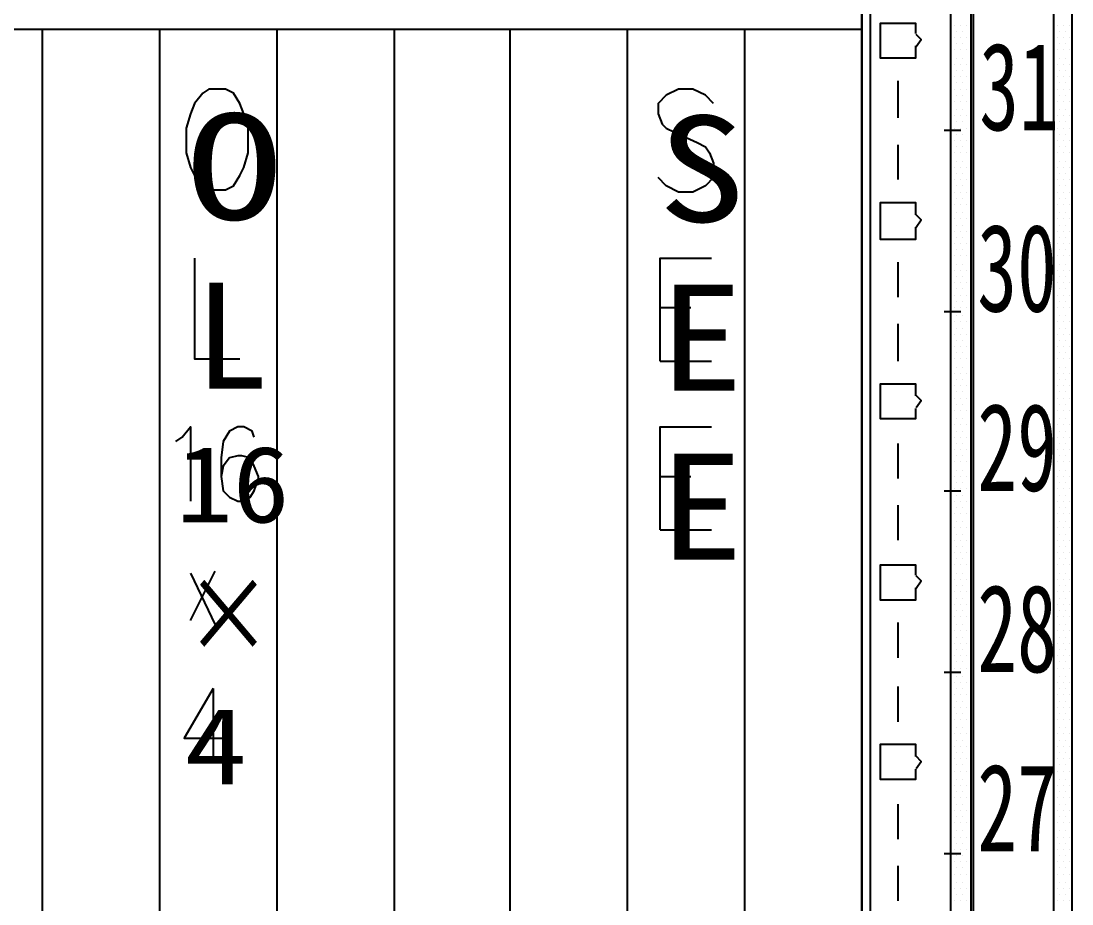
# Model space of a CAD drawing. Header units: metres. Extents: x 17 to 1264, y 17 to 859.
# Drawn here: x 256.9 to 330.3, y 423 to 484.7 of the extents above; entities that cross this region are included whole.
import ezdxf

# ---------------------------------------------------------------- set-up
doc = ezdxf.new("R2010")
doc.units = ezdxf.units.M
for name, color, linetype in [('LINES', 7, 'Continuous'), ('POLYLINES', 4, 'Continuous'), ('RECTS', 7, 'Continuous'), ('TEXTS', 3, 'Continuous')]:
    doc.layers.add(name, color=color, linetype=linetype)

msp = doc.modelspace()

# ---------------------------------------------------------------- linework, layer by layer
at = {"layer": 'LINES'}
for p, q in [((315.64, 98.64), (315.64, 693.94)), ((322.12, 484.42), (322.12, 484.42)), ((322.55, 484.42), (322.55, 484.42)), ((322.99, 484.42), (322.99, 484.42)), ((329.32, 484.42), (329.32, 484.42)), ((329.75, 484.42), (329.75, 484.42)), ((330.19, 484.42), (330.19, 484.42)), ((322.12, 483.55), (322.12, 483.55)), ((322.27, 483.98), (322.27, 483.98)), ((322.55, 483.55), (322.55, 483.55)), ((322.7, 483.98), (322.7, 483.98)), ((322.99, 483.55), (322.99, 483.55)), ((323.27, 483.98), (323.27, 483.98)), ((329.03, 483.98), (329.03, 483.98)), ((329.32, 483.55), (329.32, 483.55)), ((329.47, 483.98), (329.47, 483.98)), ((329.75, 483.55), (329.75, 483.55)), ((329.9, 483.98), (329.9, 483.98)), ((330.19, 483.55), (330.19, 483.55)), ((322.27, 483.12), (322.27, 483.12)), ((322.7, 483.12), (322.7, 483.12)), ((323.27, 483.12), (323.27, 483.12)), ((329.03, 483.12), (329.03, 483.12)), ((329.47, 483.12), (329.47, 483.12)), ((329.9, 483.12), (329.9, 483.12)), ((322.12, 482.69), (322.12, 482.69)), ((322.27, 482.11), (322.27, 482.11)), ((322.55, 482.69), (322.55, 482.69)), ((322.7, 482.11), (322.7, 482.11)), ((322.99, 482.69), (322.99, 482.69)), ((323.27, 482.11), (323.27, 482.11)), ((329.03, 482.11), (329.03, 482.11)), ((329.32, 482.69), (329.32, 482.69)), ((329.47, 482.11), (329.47, 482.11)), ((329.75, 482.69), (329.75, 482.69)), ((329.9, 482.11), (329.9, 482.11)), ((330.19, 482.69), (330.19, 482.69)), ((322.12, 481.68), (322.12, 481.68)), ((322.27, 481.25), (322.27, 481.25)), ((322.55, 481.68), (322.55, 481.68)), ((322.7, 481.25), (322.7, 481.25)), ((322.99, 481.68), (322.99, 481.68)), ((323.27, 481.25), (323.27, 481.25)), ((329.03, 481.25), (329.03, 481.25)), ((329.32, 481.68), (329.32, 481.68)), ((329.47, 481.25), (329.47, 481.25)), ((329.75, 481.68), (329.75, 481.68)), ((329.9, 481.25), (329.9, 481.25)), ((330.19, 481.68), (330.19, 481.68)), ((318.16, 480.53), (318.16, 477.94)), ((322.12, 480.82), (322.12, 480.82)), ((322.55, 480.82), (322.55, 480.82)), ((322.99, 480.82), (322.99, 480.82)), ((329.32, 480.82), (329.32, 480.82)), ((329.75, 480.82), (329.75, 480.82)), ((330.19, 480.82), (330.19, 480.82)), ((322.12, 479.95), (322.12, 479.95)), ((322.27, 480.38), (322.27, 480.38)), ((322.55, 479.95), (322.55, 479.95)), ((322.7, 480.38), (322.7, 480.38)), ((322.99, 479.95), (322.99, 479.95)), ((323.27, 480.38), (323.27, 480.38)), ((329.03, 480.38), (329.03, 480.38)), ((329.32, 479.95), (329.32, 479.95)), ((329.47, 480.38), (329.47, 480.38)), ((329.75, 479.95), (329.75, 479.95)), ((329.9, 480.38), (329.9, 480.38)), ((330.19, 479.95), (330.19, 479.95)), ((322.12, 479.09), (322.12, 479.09)), ((322.27, 479.52), (322.27, 479.52)), ((322.55, 479.09), (322.55, 479.09)), ((322.7, 479.52), (322.7, 479.52)), ((322.99, 479.09), (322.99, 479.09)), ((323.27, 479.52), (323.27, 479.52)), ((329.03, 479.52), (329.03, 479.52)), ((329.32, 479.09), (329.32, 479.09)), ((329.47, 479.52), (329.47, 479.52)), ((329.75, 479.09), (329.75, 479.09)), ((329.9, 479.52), (329.9, 479.52)), ((330.19, 479.09), (330.19, 479.09)), ((322.27, 478.51), (322.27, 478.51)), ((322.7, 478.51), (322.7, 478.51)), ((323.27, 478.51), (323.27, 478.51)), ((329.03, 478.51), (329.03, 478.51)), ((329.47, 478.51), (329.47, 478.51)), ((329.9, 478.51), (329.9, 478.51)), ((322.12, 478.08), (322.12, 478.08)), ((322.27, 477.65), (322.27, 477.65)), ((322.55, 478.08), (322.55, 478.08)), ((322.7, 477.65), (322.7, 477.65)), ((322.99, 478.08), (322.99, 478.08)), ((323.27, 477.65), (323.27, 477.65)), ((329.03, 477.65), (329.03, 477.65)), ((329.32, 478.08), (329.32, 478.08)), ((329.47, 477.65), (329.47, 477.65)), ((329.75, 478.08), (329.75, 478.08)), ((329.9, 477.65), (329.9, 477.65)), ((330.19, 478.08), (330.19, 478.08)), ((321.4, 477.07), (322.55, 477.07)), ((322.12, 477.22), (322.12, 477.22)), ((322.55, 477.22), (322.55, 477.22)), ((322.99, 477.22), (322.99, 477.22)), ((329.32, 477.22), (329.32, 477.22)), ((329.75, 477.22), (329.75, 477.22)), ((330.19, 477.22), (330.19, 477.22)), ((322.12, 476.35), (322.12, 476.35)), ((322.27, 476.78), (322.27, 476.78)), ((322.55, 476.35), (322.55, 476.35)), ((322.7, 476.78), (322.7, 476.78)), ((322.99, 476.35), (322.99, 476.35)), ((323.27, 476.78), (323.27, 476.78)), ((329.03, 476.78), (329.03, 476.78)), ((329.32, 476.35), (329.32, 476.35)), ((329.47, 476.78), (329.47, 476.78)), ((329.75, 476.35), (329.75, 476.35)), ((329.9, 476.78), (329.9, 476.78)), ((330.19, 476.35), (330.19, 476.35)), ((318.16, 476.06), (318.16, 473.62)), ((322.12, 475.49), (322.12, 475.49)), ((322.27, 475.92), (322.27, 475.92)), ((322.55, 475.49), (322.55, 475.49)), ((322.7, 475.92), (322.7, 475.92)), ((322.99, 475.49), (322.99, 475.49)), ((323.27, 475.92), (323.27, 475.92)), ((329.03, 475.92), (329.03, 475.92)), ((329.32, 475.49), (329.32, 475.49)), ((329.47, 475.92), (329.47, 475.92)), ((329.75, 475.49), (329.75, 475.49)), ((329.9, 475.92), (329.9, 475.92)), ((330.19, 475.49), (330.19, 475.49)), ((322.27, 474.91), (322.27, 474.91)), ((322.7, 474.91), (322.7, 474.91)), ((323.27, 474.91), (323.27, 474.91)), ((329.03, 474.91), (329.03, 474.91)), ((329.47, 474.91), (329.47, 474.91)), ((329.9, 474.91), (329.9, 474.91)), ((322.12, 474.48), (322.12, 474.48)), ((322.27, 474.05), (322.27, 474.05)), ((322.55, 474.48), (322.55, 474.48)), ((322.7, 474.05), (322.7, 474.05)), ((322.99, 474.48), (322.99, 474.48)), ((323.27, 474.05), (323.27, 474.05)), ((329.03, 474.05), (329.03, 474.05)), ((329.32, 474.48), (329.32, 474.48)), ((329.47, 474.05), (329.47, 474.05)), ((329.75, 474.48), (329.75, 474.48)), ((329.9, 474.05), (329.9, 474.05)), ((330.19, 474.48), (330.19, 474.48)), ((322.12, 473.62), (322.12, 473.62)), ((322.27, 473.18), (322.27, 473.18)), ((322.55, 473.62), (322.55, 473.62)), ((322.7, 473.18), (322.7, 473.18)), ((322.99, 473.62), (322.99, 473.62)), ((323.27, 473.18), (323.27, 473.18)), ((329.03, 473.18), (329.03, 473.18)), ((329.32, 473.62), (329.32, 473.62)), ((329.47, 473.18), (329.47, 473.18)), ((329.75, 473.62), (329.75, 473.62)), ((329.9, 473.18), (329.9, 473.18)), ((330.19, 473.62), (330.19, 473.62)), ((322.12, 472.75), (322.12, 472.75)), ((322.55, 472.75), (322.55, 472.75)), ((322.99, 472.75), (322.99, 472.75)), ((329.32, 472.75), (329.32, 472.75)), ((329.75, 472.75), (329.75, 472.75)), ((330.19, 472.75), (330.19, 472.75)), ((322.12, 471.89), (322.12, 471.89)), ((322.27, 472.32), (322.27, 472.32)), ((322.55, 471.89), (322.55, 471.89)), ((322.7, 472.32), (322.7, 472.32)), ((322.99, 471.89), (322.99, 471.89)), ((323.27, 472.32), (323.27, 472.32)), ((329.03, 472.32), (329.03, 472.32)), ((329.32, 471.89), (329.32, 471.89)), ((329.47, 472.32), (329.47, 472.32)), ((329.75, 471.89), (329.75, 471.89)), ((329.9, 472.32), (329.9, 472.32)), ((330.19, 471.89), (330.19, 471.89)), ((322.27, 471.31), (322.27, 471.31)), ((322.7, 471.31), (322.7, 471.31)), ((323.27, 471.31), (323.27, 471.31)), ((329.03, 471.31), (329.03, 471.31)), ((329.47, 471.31), (329.47, 471.31)), ((329.9, 471.31), (329.9, 471.31)), ((322.12, 470.88), (322.12, 470.88)), ((322.27, 470.45), (322.27, 470.45)), ((322.55, 470.88), (322.55, 470.88)), ((322.7, 470.45), (322.7, 470.45)), ((322.99, 470.88), (322.99, 470.88)), ((323.27, 470.45), (323.27, 470.45)), ((329.03, 470.45), (329.03, 470.45)), ((329.32, 470.88), (329.32, 470.88)), ((329.47, 470.45), (329.47, 470.45)), ((329.75, 470.88), (329.75, 470.88)), ((329.9, 470.45), (329.9, 470.45)), ((330.19, 470.88), (330.19, 470.88)), ((322.12, 470.02), (322.12, 470.02)), ((322.27, 469.58), (322.27, 469.58)), ((322.55, 470.02), (322.55, 470.02)), ((322.7, 469.58), (322.7, 469.58)), ((322.99, 470.02), (322.99, 470.02)), ((323.27, 469.58), (323.27, 469.58)), ((329.03, 469.58), (329.03, 469.58)), ((329.32, 470.02), (329.32, 470.02)), ((329.47, 469.58), (329.47, 469.58)), ((329.75, 470.02), (329.75, 470.02)), ((329.9, 469.58), (329.9, 469.58)), ((330.19, 470.02), (330.19, 470.02)), ((322.12, 469.15), (322.12, 469.15)), ((322.55, 469.15), (322.55, 469.15)), ((322.99, 469.15), (322.99, 469.15)), ((329.32, 469.15), (329.32, 469.15)), ((329.75, 469.15), (329.75, 469.15)), ((330.19, 469.15), (330.19, 469.15)), ((322.12, 468.29), (322.12, 468.29)), ((322.27, 468.72), (322.27, 468.72)), ((322.55, 468.29), (322.55, 468.29)), ((322.7, 468.72), (322.7, 468.72)), ((322.99, 468.29), (322.99, 468.29)), ((323.27, 468.72), (323.27, 468.72)), ((329.03, 468.72), (329.03, 468.72)), ((329.32, 468.29), (329.32, 468.29)), ((329.47, 468.72), (329.47, 468.72)), ((329.75, 468.29), (329.75, 468.29)), ((329.9, 468.72), (329.9, 468.72)), ((330.19, 468.29), (330.19, 468.29)), ((318.16, 467.86), (318.16, 465.41)), ((322.27, 467.71), (322.27, 467.71)), ((322.7, 467.71), (322.7, 467.71)), ((323.27, 467.71), (323.27, 467.71)), ((329.03, 467.71), (329.03, 467.71)), ((329.47, 467.71), (329.47, 467.71)), ((329.9, 467.71), (329.9, 467.71)), ((322.12, 467.28), (322.12, 467.28)), ((322.27, 466.85), (322.27, 466.85)), ((322.55, 467.28), (322.55, 467.28)), ((322.7, 466.85), (322.7, 466.85)), ((322.99, 467.28), (322.99, 467.28)), ((323.27, 466.85), (323.27, 466.85)), ((329.03, 466.85), (329.03, 466.85)), ((329.32, 467.28), (329.32, 467.28)), ((329.47, 466.85), (329.47, 466.85)), ((329.75, 467.28), (329.75, 467.28)), ((329.9, 466.85), (329.9, 466.85)), ((330.19, 467.28), (330.19, 467.28)), ((322.12, 466.42), (322.12, 466.42)), ((322.27, 465.98), (322.27, 465.98)), ((322.55, 466.42), (322.55, 466.42)), ((322.7, 465.98), (322.7, 465.98)), ((322.99, 466.42), (322.99, 466.42)), ((323.27, 465.98), (323.27, 465.98)), ((329.03, 465.98), (329.03, 465.98)), ((329.32, 466.42), (329.32, 466.42)), ((329.47, 465.98), (329.47, 465.98)), ((329.75, 466.42), (329.75, 466.42)), ((329.9, 465.98), (329.9, 465.98)), ((330.19, 466.42), (330.19, 466.42)), ((322.12, 465.55), (322.12, 465.55)), ((322.27, 465.12), (322.27, 465.12)), ((322.55, 465.55), (322.55, 465.55)), ((322.7, 465.12), (322.7, 465.12)), ((322.99, 465.55), (322.99, 465.55)), ((323.27, 465.12), (323.27, 465.12)), ((329.03, 465.12), (329.03, 465.12)), ((329.32, 465.55), (329.32, 465.55)), ((329.47, 465.12), (329.47, 465.12)), ((329.75, 465.55), (329.75, 465.55)), ((329.9, 465.12), (329.9, 465.12)), ((330.19, 465.55), (330.19, 465.55)), ((301.53, 464.69), (303.69, 464.69)), ((321.4, 464.4), (322.55, 464.4)), ((322.12, 464.69), (322.12, 464.69)), ((322.55, 464.69), (322.55, 464.69)), ((322.99, 464.69), (322.99, 464.69)), ((329.32, 464.69), (329.32, 464.69)), ((329.75, 464.69), (329.75, 464.69)), ((330.19, 464.69), (330.19, 464.69)), ((322.12, 463.68), (322.12, 463.68)), ((322.27, 464.11), (322.27, 464.11)), ((322.55, 463.68), (322.55, 463.68)), ((322.7, 464.11), (322.7, 464.11)), ((322.99, 463.68), (322.99, 463.68)), ((323.27, 464.11), (323.27, 464.11)), ((329.03, 464.11), (329.03, 464.11)), ((329.32, 463.68), (329.32, 463.68)), ((329.47, 464.11), (329.47, 464.11)), ((329.75, 463.68), (329.75, 463.68)), ((329.9, 464.11), (329.9, 464.11)), ((330.19, 463.68), (330.19, 463.68)), ((318.16, 463.54), (318.16, 460.94)), ((322.27, 463.25), (322.27, 463.25)), ((322.7, 463.25), (322.7, 463.25)), ((323.27, 463.25), (323.27, 463.25)), ((329.03, 463.25), (329.03, 463.25)), ((329.47, 463.25), (329.47, 463.25)), ((329.9, 463.25), (329.9, 463.25)), ((322.12, 462.82), (322.12, 462.82)), ((322.27, 462.38), (322.27, 462.38)), ((322.55, 462.82), (322.55, 462.82)), ((322.7, 462.38), (322.7, 462.38)), ((322.99, 462.82), (322.99, 462.82)), ((323.27, 462.38), (323.27, 462.38)), ((329.03, 462.38), (329.03, 462.38)), ((329.32, 462.82), (329.32, 462.82)), ((329.47, 462.38), (329.47, 462.38)), ((329.75, 462.82), (329.75, 462.82)), ((329.9, 462.38), (329.9, 462.38)), ((330.19, 462.82), (330.19, 462.82)), ((322.12, 461.95), (322.12, 461.95)), ((322.27, 461.52), (322.27, 461.52)), ((322.55, 461.95), (322.55, 461.95)), ((322.7, 461.52), (322.7, 461.52)), ((322.99, 461.95), (322.99, 461.95)), ((323.27, 461.52), (323.27, 461.52)), ((329.03, 461.52), (329.03, 461.52)), ((329.32, 461.95), (329.32, 461.95)), ((329.47, 461.52), (329.47, 461.52)), ((329.75, 461.95), (329.75, 461.95)), ((329.9, 461.52), (329.9, 461.52)), ((330.19, 461.95), (330.19, 461.95)), ((301.53, 460.94), (305.13, 460.94)), ((322.12, 461.09), (322.12, 461.09)), ((322.55, 461.09), (322.55, 461.09)), ((322.99, 461.09), (322.99, 461.09)), ((329.32, 461.09), (329.32, 461.09)), ((329.75, 461.09), (329.75, 461.09)), ((330.19, 461.09), (330.19, 461.09)), ((322.12, 460.08), (322.12, 460.08)), ((322.27, 460.51), (322.27, 460.51)), ((322.55, 460.08), (322.55, 460.08)), ((322.7, 460.51), (322.7, 460.51)), ((322.99, 460.08), (322.99, 460.08)), ((323.27, 460.51), (323.27, 460.51)), ((329.03, 460.51), (329.03, 460.51)), ((329.32, 460.08), (329.32, 460.08)), ((329.47, 460.51), (329.47, 460.51)), ((329.75, 460.08), (329.75, 460.08)), ((329.9, 460.51), (329.9, 460.51)), ((330.19, 460.08), (330.19, 460.08)), ((322.12, 459.22), (322.12, 459.22)), ((322.27, 459.65), (322.27, 459.65)), ((322.55, 459.22), (322.55, 459.22)), ((322.7, 459.65), (322.7, 459.65)), ((322.99, 459.22), (322.99, 459.22)), ((323.27, 459.65), (323.27, 459.65)), ((329.03, 459.65), (329.03, 459.65)), ((329.32, 459.22), (329.32, 459.22)), ((329.47, 459.65), (329.47, 459.65)), ((329.75, 459.22), (329.75, 459.22)), ((329.9, 459.65), (329.9, 459.65)), ((330.19, 459.22), (330.19, 459.22)), ((322.27, 458.78), (322.27, 458.78)), ((322.7, 458.78), (322.7, 458.78)), ((323.27, 458.78), (323.27, 458.78)), ((329.03, 458.78), (329.03, 458.78)), ((329.47, 458.78), (329.47, 458.78)), ((329.9, 458.78), (329.9, 458.78)), ((322.12, 458.35), (322.12, 458.35)), ((322.27, 457.92), (322.27, 457.92)), ((322.55, 458.35), (322.55, 458.35)), ((322.7, 457.92), (322.7, 457.92)), ((322.99, 458.35), (322.99, 458.35)), ((323.27, 457.92), (323.27, 457.92)), ((329.03, 457.92), (329.03, 457.92)), ((329.32, 458.35), (329.32, 458.35)), ((329.47, 457.92), (329.47, 457.92)), ((329.75, 458.35), (329.75, 458.35)), ((329.9, 457.92), (329.9, 457.92)), ((330.19, 458.35), (330.19, 458.35)), ((322.12, 457.49), (322.12, 457.49)), ((322.55, 457.49), (322.55, 457.49)), ((322.99, 457.49), (322.99, 457.49)), ((329.32, 457.49), (329.32, 457.49)), ((329.75, 457.49), (329.75, 457.49)), ((330.19, 457.49), (330.19, 457.49)), ((322.12, 456.48), (322.12, 456.48)), ((322.27, 456.91), (322.27, 456.91)), ((322.55, 456.48), (322.55, 456.48)), ((322.7, 456.91), (322.7, 456.91)), ((322.99, 456.48), (322.99, 456.48)), ((323.27, 456.91), (323.27, 456.91)), ((329.03, 456.91), (329.03, 456.91)), ((329.32, 456.48), (329.32, 456.48)), ((329.47, 456.91), (329.47, 456.91)), ((329.75, 456.48), (329.75, 456.48)), ((329.9, 456.91), (329.9, 456.91)), ((330.19, 456.48), (330.19, 456.48)), ((322.12, 455.62), (322.12, 455.62)), ((322.27, 456.05), (322.27, 456.05)), ((322.55, 455.62), (322.55, 455.62)), ((322.7, 456.05), (322.7, 456.05)), ((322.99, 455.62), (322.99, 455.62)), ((323.27, 456.05), (323.27, 456.05)), ((329.03, 456.05), (329.03, 456.05)), ((329.32, 455.62), (329.32, 455.62)), ((329.47, 456.05), (329.47, 456.05)), ((329.75, 455.62), (329.75, 455.62)), ((329.9, 456.05), (329.9, 456.05)), ((330.19, 455.62), (330.19, 455.62)), ((318.16, 455.18), (318.16, 452.74)), ((322.27, 455.18), (322.27, 455.18)), ((322.7, 455.18), (322.7, 455.18)), ((323.27, 455.18), (323.27, 455.18)), ((329.03, 455.18), (329.03, 455.18)), ((329.47, 455.18), (329.47, 455.18)), ((329.9, 455.18), (329.9, 455.18)), ((322.12, 454.75), (322.12, 454.75)), ((322.27, 454.32), (322.27, 454.32)), ((322.55, 454.75), (322.55, 454.75)), ((322.7, 454.32), (322.7, 454.32)), ((322.99, 454.75), (322.99, 454.75)), ((323.27, 454.32), (323.27, 454.32)), ((329.03, 454.32), (329.03, 454.32)), ((329.32, 454.75), (329.32, 454.75)), ((329.47, 454.32), (329.47, 454.32)), ((329.75, 454.75), (329.75, 454.75)), ((329.9, 454.32), (329.9, 454.32)), ((330.19, 454.75), (330.19, 454.75)), ((322.12, 453.89), (322.12, 453.89)), ((322.55, 453.89), (322.55, 453.89)), ((322.99, 453.89), (322.99, 453.89)), ((329.32, 453.89), (329.32, 453.89)), ((329.75, 453.89), (329.75, 453.89)), ((330.19, 453.89), (330.19, 453.89)), ((301.53, 452.88), (303.69, 452.88)), ((322.12, 452.88), (322.12, 452.88)), ((322.27, 453.31), (322.27, 453.31)), ((322.55, 452.88), (322.55, 452.88)), ((322.7, 453.31), (322.7, 453.31)), ((322.99, 452.88), (322.99, 452.88)), ((323.27, 453.31), (323.27, 453.31)), ((329.03, 453.31), (329.03, 453.31)), ((329.32, 452.88), (329.32, 452.88)), ((329.47, 453.31), (329.47, 453.31)), ((329.75, 452.88), (329.75, 452.88)), ((329.9, 453.31), (329.9, 453.31)), ((330.19, 452.88), (330.19, 452.88)), ((321.4, 451.87), (322.55, 451.87)), ((322.12, 452.02), (322.12, 452.02)), ((322.27, 452.45), (322.27, 452.45)), ((322.55, 452.02), (322.55, 452.02)), ((322.7, 452.45), (322.7, 452.45)), ((322.99, 452.02), (322.99, 452.02)), ((323.27, 452.45), (323.27, 452.45)), ((329.03, 452.45), (329.03, 452.45)), ((329.32, 452.02), (329.32, 452.02)), ((329.47, 452.45), (329.47, 452.45)), ((329.75, 452.02), (329.75, 452.02)), ((329.9, 452.45), (329.9, 452.45)), ((330.19, 452.02), (330.19, 452.02)), ((322.12, 451.15), (322.12, 451.15)), ((322.27, 451.58), (322.27, 451.58)), ((322.55, 451.15), (322.55, 451.15)), ((322.7, 451.58), (322.7, 451.58)), ((322.99, 451.15), (322.99, 451.15)), ((323.27, 451.58), (323.27, 451.58)), ((329.03, 451.58), (329.03, 451.58)), ((329.32, 451.15), (329.32, 451.15)), ((329.47, 451.58), (329.47, 451.58)), ((329.75, 451.15), (329.75, 451.15)), ((329.9, 451.58), (329.9, 451.58)), ((330.19, 451.15), (330.19, 451.15)), ((318.16, 450.86), (318.16, 448.42)), ((322.27, 450.72), (322.27, 450.72)), ((322.7, 450.72), (322.7, 450.72)), ((323.27, 450.72), (323.27, 450.72)), ((329.03, 450.72), (329.03, 450.72)), ((329.47, 450.72), (329.47, 450.72)), ((329.9, 450.72), (329.9, 450.72)), ((322.12, 450.29), (322.12, 450.29)), ((322.27, 449.71), (322.27, 449.71)), ((322.55, 450.29), (322.55, 450.29)), ((322.7, 449.71), (322.7, 449.71)), ((322.99, 450.29), (322.99, 450.29)), ((323.27, 449.71), (323.27, 449.71)), ((329.03, 449.71), (329.03, 449.71)), ((329.32, 450.29), (329.32, 450.29)), ((329.47, 449.71), (329.47, 449.71)), ((329.75, 450.29), (329.75, 450.29)), ((329.9, 449.71), (329.9, 449.71)), ((330.19, 450.29), (330.19, 450.29)), ((301.53, 449.14), (305.13, 449.14)), ((322.12, 449.28), (322.12, 449.28)), ((322.55, 449.28), (322.55, 449.28)), ((322.99, 449.28), (322.99, 449.28)), ((329.32, 449.28), (329.32, 449.28)), ((329.75, 449.28), (329.75, 449.28)), ((330.19, 449.28), (330.19, 449.28)), ((322.12, 448.42), (322.12, 448.42)), ((322.27, 448.85), (322.27, 448.85)), ((322.55, 448.42), (322.55, 448.42)), ((322.7, 448.85), (322.7, 448.85)), ((322.99, 448.42), (322.99, 448.42)), ((323.27, 448.85), (323.27, 448.85)), ((329.03, 448.85), (329.03, 448.85)), ((329.32, 448.42), (329.32, 448.42)), ((329.47, 448.85), (329.47, 448.85)), ((329.75, 448.42), (329.75, 448.42)), ((329.9, 448.85), (329.9, 448.85)), ((330.19, 448.42), (330.19, 448.42)), ((322.12, 447.55), (322.12, 447.55)), ((322.27, 447.98), (322.27, 447.98)), ((322.55, 447.55), (322.55, 447.55)), ((322.7, 447.98), (322.7, 447.98)), ((322.99, 447.55), (322.99, 447.55)), ((323.27, 447.98), (323.27, 447.98)), ((329.03, 447.98), (329.03, 447.98)), ((329.32, 447.55), (329.32, 447.55)), ((329.47, 447.98), (329.47, 447.98)), ((329.75, 447.55), (329.75, 447.55)), ((329.9, 447.98), (329.9, 447.98)), ((330.19, 447.55), (330.19, 447.55)), ((322.27, 447.12), (322.27, 447.12)), ((322.7, 447.12), (322.7, 447.12)), ((323.27, 447.12), (323.27, 447.12)), ((329.03, 447.12), (329.03, 447.12)), ((329.47, 447.12), (329.47, 447.12)), ((329.9, 447.12), (329.9, 447.12)), ((268.7, 442.8), (270.43, 446.26)), ((268.7, 446.11), (270.43, 442.51)), ((322.12, 446.69), (322.12, 446.69)), ((322.27, 446.11), (322.27, 446.11)), ((322.55, 446.69), (322.55, 446.69)), ((322.7, 446.11), (322.7, 446.11)), ((322.99, 446.69), (322.99, 446.69)), ((323.27, 446.11), (323.27, 446.11)), ((329.03, 446.11), (329.03, 446.11)), ((329.32, 446.69), (329.32, 446.69)), ((329.47, 446.11), (329.47, 446.11)), ((329.75, 446.69), (329.75, 446.69)), ((329.9, 446.11), (329.9, 446.11)), ((330.19, 446.69), (330.19, 446.69)), ((322.12, 445.68), (322.12, 445.68)), ((322.27, 445.25), (322.27, 445.25)), ((322.55, 445.68), (322.55, 445.68)), ((322.7, 445.25), (322.7, 445.25)), ((322.99, 445.68), (322.99, 445.68)), ((323.27, 445.25), (323.27, 445.25)), ((329.03, 445.25), (329.03, 445.25)), ((329.32, 445.68), (329.32, 445.68)), ((329.47, 445.25), (329.47, 445.25)), ((329.75, 445.68), (329.75, 445.68)), ((329.9, 445.25), (329.9, 445.25)), ((330.19, 445.68), (330.19, 445.68)), ((322.12, 444.82), (322.12, 444.82)), ((322.55, 444.82), (322.55, 444.82)), ((322.99, 444.82), (322.99, 444.82)), ((329.32, 444.82), (329.32, 444.82)), ((329.75, 444.82), (329.75, 444.82)), ((330.19, 444.82), (330.19, 444.82)), ((322.12, 443.95), (322.12, 443.95)), ((322.27, 444.38), (322.27, 444.38)), ((322.55, 443.95), (322.55, 443.95)), ((322.7, 444.38), (322.7, 444.38)), ((322.99, 443.95), (322.99, 443.95)), ((323.27, 444.38), (323.27, 444.38)), ((329.03, 444.38), (329.03, 444.38)), ((329.32, 443.95), (329.32, 443.95)), ((329.47, 444.38), (329.47, 444.38)), ((329.75, 443.95), (329.75, 443.95)), ((329.9, 444.38), (329.9, 444.38)), ((330.19, 443.95), (330.19, 443.95)), ((322.12, 443.09), (322.12, 443.09)), ((322.27, 443.52), (322.27, 443.52)), ((322.55, 443.09), (322.55, 443.09)), ((322.7, 443.52), (322.7, 443.52)), ((322.99, 443.09), (322.99, 443.09)), ((323.27, 443.52), (323.27, 443.52)), ((329.03, 443.52), (329.03, 443.52)), ((329.32, 443.09), (329.32, 443.09)), ((329.47, 443.52), (329.47, 443.52)), ((329.75, 443.09), (329.75, 443.09)), ((329.9, 443.52), (329.9, 443.52)), ((330.19, 443.09), (330.19, 443.09)), ((318.16, 442.66), (318.16, 440.21)), ((322.27, 442.51), (322.27, 442.51)), ((322.7, 442.51), (322.7, 442.51)), ((323.27, 442.51), (323.27, 442.51)), ((329.03, 442.51), (329.03, 442.51)), ((329.47, 442.51), (329.47, 442.51)), ((329.9, 442.51), (329.9, 442.51)), ((322.12, 442.08), (322.12, 442.08)), ((322.27, 441.65), (322.27, 441.65)), ((322.55, 442.08), (322.55, 442.08)), ((322.7, 441.65), (322.7, 441.65)), ((322.99, 442.08), (322.99, 442.08)), ((323.27, 441.65), (323.27, 441.65)), ((329.03, 441.65), (329.03, 441.65)), ((329.32, 442.08), (329.32, 442.08)), ((329.47, 441.65), (329.47, 441.65)), ((329.75, 442.08), (329.75, 442.08)), ((329.9, 441.65), (329.9, 441.65)), ((330.19, 442.08), (330.19, 442.08)), ((322.12, 441.22), (322.12, 441.22)), ((322.55, 441.22), (322.55, 441.22)), ((322.99, 441.22), (322.99, 441.22)), ((329.32, 441.22), (329.32, 441.22)), ((329.75, 441.22), (329.75, 441.22)), ((330.19, 441.22), (330.19, 441.22)), ((322.12, 440.35), (322.12, 440.35)), ((322.27, 440.78), (322.27, 440.78)), ((322.55, 440.35), (322.55, 440.35)), ((322.7, 440.78), (322.7, 440.78)), ((322.99, 440.35), (322.99, 440.35)), ((323.27, 440.78), (323.27, 440.78)), ((329.03, 440.78), (329.03, 440.78)), ((329.32, 440.35), (329.32, 440.35)), ((329.47, 440.78), (329.47, 440.78)), ((329.75, 440.35), (329.75, 440.35)), ((329.9, 440.78), (329.9, 440.78)), ((330.19, 440.35), (330.19, 440.35)), ((322.12, 439.49), (322.12, 439.49)), ((322.27, 439.92), (322.27, 439.92)), ((322.55, 439.49), (322.55, 439.49)), ((322.7, 439.92), (322.7, 439.92)), ((322.99, 439.49), (322.99, 439.49)), ((323.27, 439.92), (323.27, 439.92)), ((329.03, 439.92), (329.03, 439.92)), ((329.32, 439.49), (329.32, 439.49)), ((329.47, 439.92), (329.47, 439.92)), ((329.75, 439.49), (329.75, 439.49)), ((329.9, 439.92), (329.9, 439.92)), ((330.19, 439.49), (330.19, 439.49)), ((321.4, 439.2), (322.55, 439.2)), ((322.27, 438.91), (322.27, 438.91)), ((322.7, 438.91), (322.7, 438.91)), ((323.27, 438.91), (323.27, 438.91)), ((329.03, 438.91), (329.03, 438.91)), ((329.47, 438.91), (329.47, 438.91)), ((329.9, 438.91), (329.9, 438.91)), ((270.28, 438.05), (270.28, 432.86)), ((318.16, 438.19), (318.16, 435.74)), ((322.12, 438.48), (322.12, 438.48)), ((322.27, 438.05), (322.27, 438.05)), ((322.55, 438.48), (322.55, 438.48)), ((322.7, 438.05), (322.7, 438.05)), ((322.99, 438.48), (322.99, 438.48)), ((323.27, 438.05), (323.27, 438.05)), ((329.03, 438.05), (329.03, 438.05)), ((329.32, 438.48), (329.32, 438.48)), ((329.47, 438.05), (329.47, 438.05)), ((329.75, 438.48), (329.75, 438.48)), ((329.9, 438.05), (329.9, 438.05)), ((330.19, 438.48), (330.19, 438.48)), ((322.12, 437.62), (322.12, 437.62)), ((322.27, 437.18), (322.27, 437.18)), ((322.55, 437.62), (322.55, 437.62)), ((322.7, 437.18), (322.7, 437.18)), ((322.99, 437.62), (322.99, 437.62)), ((323.27, 437.18), (323.27, 437.18)), ((329.03, 437.18), (329.03, 437.18)), ((329.32, 437.62), (329.32, 437.62)), ((329.47, 437.18), (329.47, 437.18)), ((329.75, 437.62), (329.75, 437.62)), ((329.9, 437.18), (329.9, 437.18)), ((330.19, 437.62), (330.19, 437.62)), ((322.12, 436.75), (322.12, 436.75)), ((322.55, 436.75), (322.55, 436.75)), ((322.99, 436.75), (322.99, 436.75)), ((329.32, 436.75), (329.32, 436.75)), ((329.75, 436.75), (329.75, 436.75)), ((330.19, 436.75), (330.19, 436.75)), ((322.12, 435.89), (322.12, 435.89)), ((322.27, 436.32), (322.27, 436.32)), ((322.55, 435.89), (322.55, 435.89)), ((322.7, 436.32), (322.7, 436.32)), ((322.99, 435.89), (322.99, 435.89)), ((323.27, 436.32), (323.27, 436.32)), ((329.03, 436.32), (329.03, 436.32)), ((329.32, 435.89), (329.32, 435.89)), ((329.47, 436.32), (329.47, 436.32)), ((329.75, 435.89), (329.75, 435.89)), ((329.9, 436.32), (329.9, 436.32)), ((330.19, 435.89), (330.19, 435.89)), ((322.27, 435.31), (322.27, 435.31)), ((322.7, 435.31), (322.7, 435.31)), ((323.27, 435.31), (323.27, 435.31)), ((329.03, 435.31), (329.03, 435.31)), ((329.47, 435.31), (329.47, 435.31)), ((329.9, 435.31), (329.9, 435.31)), ((322.12, 434.88), (322.12, 434.88)), ((322.27, 434.45), (322.27, 434.45)), ((322.55, 434.88), (322.55, 434.88)), ((322.7, 434.45), (322.7, 434.45)), ((322.99, 434.88), (322.99, 434.88)), ((323.27, 434.45), (323.27, 434.45)), ((329.03, 434.45), (329.03, 434.45)), ((329.32, 434.88), (329.32, 434.88)), ((329.47, 434.45), (329.47, 434.45)), ((329.75, 434.88), (329.75, 434.88)), ((329.9, 434.45), (329.9, 434.45)), ((330.19, 434.88), (330.19, 434.88)), ((322.12, 434.02), (322.12, 434.02)), ((322.27, 433.58), (322.27, 433.58)), ((322.55, 434.02), (322.55, 434.02)), ((322.7, 433.58), (322.7, 433.58)), ((322.99, 434.02), (322.99, 434.02)), ((323.27, 433.58), (323.27, 433.58)), ((329.03, 433.58), (329.03, 433.58)), ((329.32, 434.02), (329.32, 434.02)), ((329.47, 433.58), (329.47, 433.58)), ((329.75, 434.02), (329.75, 434.02)), ((329.9, 433.58), (329.9, 433.58)), ((330.19, 434.02), (330.19, 434.02)), ((322.12, 433.15), (322.12, 433.15)), ((322.55, 433.15), (322.55, 433.15)), ((322.99, 433.15), (322.99, 433.15)), ((329.32, 433.15), (329.32, 433.15)), ((329.75, 433.15), (329.75, 433.15)), ((330.19, 433.15), (330.19, 433.15)), ((322.12, 432.29), (322.12, 432.29)), ((322.27, 432.72), (322.27, 432.72)), ((322.55, 432.29), (322.55, 432.29)), ((322.7, 432.72), (322.7, 432.72)), ((322.99, 432.29), (322.99, 432.29)), ((323.27, 432.72), (323.27, 432.72)), ((329.03, 432.72), (329.03, 432.72)), ((329.32, 432.29), (329.32, 432.29)), ((329.47, 432.72), (329.47, 432.72)), ((329.75, 432.29), (329.75, 432.29)), ((329.9, 432.72), (329.9, 432.72)), ((330.19, 432.29), (330.19, 432.29)), ((322.12, 431.28), (322.12, 431.28)), ((322.27, 431.71), (322.27, 431.71)), ((322.55, 431.28), (322.55, 431.28)), ((322.7, 431.71), (322.7, 431.71)), ((322.99, 431.28), (322.99, 431.28)), ((323.27, 431.71), (323.27, 431.71)), ((329.03, 431.71), (329.03, 431.71)), ((329.32, 431.28), (329.32, 431.28)), ((329.47, 431.71), (329.47, 431.71)), ((329.75, 431.28), (329.75, 431.28)), ((329.9, 431.71), (329.9, 431.71)), ((330.19, 431.28), (330.19, 431.28)), ((322.27, 430.85), (322.27, 430.85)), ((322.7, 430.85), (322.7, 430.85)), ((323.27, 430.85), (323.27, 430.85)), ((329.03, 430.85), (329.03, 430.85)), ((329.47, 430.85), (329.47, 430.85)), ((329.9, 430.85), (329.9, 430.85)), ((318.16, 429.98), (318.16, 427.54)), ((322.12, 430.42), (322.12, 430.42)), ((322.27, 429.98), (322.27, 429.98)), ((322.55, 430.42), (322.55, 430.42)), ((322.7, 429.98), (322.7, 429.98)), ((322.99, 430.42), (322.99, 430.42)), ((323.27, 429.98), (323.27, 429.98)), ((329.03, 429.98), (329.03, 429.98)), ((329.32, 430.42), (329.32, 430.42)), ((329.47, 429.98), (329.47, 429.98)), ((329.75, 430.42), (329.75, 430.42)), ((329.9, 429.98), (329.9, 429.98)), ((330.19, 430.42), (330.19, 430.42)), ((322.12, 429.55), (322.12, 429.55)), ((322.27, 429.12), (322.27, 429.12)), ((322.55, 429.55), (322.55, 429.55)), ((322.7, 429.12), (322.7, 429.12)), ((322.99, 429.55), (322.99, 429.55)), ((323.27, 429.12), (323.27, 429.12)), ((329.03, 429.12), (329.03, 429.12)), ((329.32, 429.55), (329.32, 429.55)), ((329.47, 429.12), (329.47, 429.12)), ((329.75, 429.55), (329.75, 429.55)), ((329.9, 429.12), (329.9, 429.12)), ((330.19, 429.55), (330.19, 429.55)), ((322.12, 428.69), (322.12, 428.69)), ((322.55, 428.69), (322.55, 428.69)), ((322.99, 428.69), (322.99, 428.69)), ((329.32, 428.69), (329.32, 428.69)), ((329.75, 428.69), (329.75, 428.69)), ((330.19, 428.69), (330.19, 428.69)), ((322.12, 427.68), (322.12, 427.68)), ((322.27, 428.11), (322.27, 428.11)), ((322.55, 427.68), (322.55, 427.68)), ((322.7, 428.11), (322.7, 428.11)), ((322.99, 427.68), (322.99, 427.68)), ((323.27, 428.11), (323.27, 428.11)), ((329.03, 428.11), (329.03, 428.11)), ((329.32, 427.68), (329.32, 427.68)), ((329.47, 428.11), (329.47, 428.11)), ((329.75, 427.68), (329.75, 427.68)), ((329.9, 428.11), (329.9, 428.11)), ((330.19, 427.68), (330.19, 427.68)), ((322.27, 427.25), (322.27, 427.25)), ((322.7, 427.25), (322.7, 427.25)), ((323.27, 427.25), (323.27, 427.25)), ((329.03, 427.25), (329.03, 427.25)), ((329.47, 427.25), (329.47, 427.25)), ((329.9, 427.25), (329.9, 427.25)), ((321.4, 426.53), (322.55, 426.53)), ((322.12, 426.82), (322.12, 426.82)), ((322.27, 426.38), (322.27, 426.38)), ((322.55, 426.82), (322.55, 426.82)), ((322.7, 426.38), (322.7, 426.38)), ((322.99, 426.82), (322.99, 426.82)), ((323.27, 426.38), (323.27, 426.38)), ((329.03, 426.38), (329.03, 426.38)), ((329.32, 426.82), (329.32, 426.82)), ((329.47, 426.38), (329.47, 426.38)), ((329.75, 426.82), (329.75, 426.82)), ((329.9, 426.38), (329.9, 426.38)), ((330.19, 426.82), (330.19, 426.82)), ((318.16, 425.66), (318.16, 423.22)), ((322.12, 425.95), (322.12, 425.95)), ((322.27, 425.52), (322.27, 425.52)), ((322.55, 425.95), (322.55, 425.95)), ((322.7, 425.52), (322.7, 425.52)), ((322.99, 425.95), (322.99, 425.95)), ((323.27, 425.52), (323.27, 425.52)), ((329.03, 425.52), (329.03, 425.52)), ((329.32, 425.95), (329.32, 425.95)), ((329.47, 425.52), (329.47, 425.52)), ((329.75, 425.95), (329.75, 425.95)), ((329.9, 425.52), (329.9, 425.52)), ((330.19, 425.95), (330.19, 425.95)), ((322.12, 425.09), (322.12, 425.09)), ((322.55, 425.09), (322.55, 425.09)), ((322.99, 425.09), (322.99, 425.09)), ((329.32, 425.09), (329.32, 425.09)), ((329.75, 425.09), (329.75, 425.09)), ((330.19, 425.09), (330.19, 425.09)), ((322.12, 424.08), (322.12, 424.08)), ((322.27, 424.51), (322.27, 424.51)), ((322.55, 424.08), (322.55, 424.08)), ((322.7, 424.51), (322.7, 424.51)), ((322.99, 424.08), (322.99, 424.08)), ((323.27, 424.51), (323.27, 424.51)), ((329.03, 424.51), (329.03, 424.51)), ((329.32, 424.08), (329.32, 424.08)), ((329.47, 424.51), (329.47, 424.51)), ((329.75, 424.08), (329.75, 424.08)), ((329.9, 424.51), (329.9, 424.51)), ((330.19, 424.08), (330.19, 424.08)), ((322.12, 423.22), (322.12, 423.22)), ((322.27, 423.65), (322.27, 423.65)), ((322.55, 423.22), (322.55, 423.22)), ((322.7, 423.65), (322.7, 423.65)), ((322.99, 423.22), (322.99, 423.22)), ((323.27, 423.65), (323.27, 423.65)), ((329.03, 423.65), (329.03, 423.65)), ((329.32, 423.22), (329.32, 423.22)), ((329.47, 423.65), (329.47, 423.65)), ((329.75, 423.22), (329.75, 423.22)), ((329.9, 423.65), (329.9, 423.65)), ((330.19, 423.22), (330.19, 423.22))]:
    msp.add_line(p, q, dxfattribs=at)
at = {"layer": 'POLYLINES'}
for points in [[(323.42, 695.52), (323.42, 551.95), (323.42, 98.64)], [(323.42, 695.52), (323.42, 551.95), (323.42, 98.64)], [(316.22, 676.66), (316.22, 537.7), (316.22, 98.64)], [(319.39, 482.98), (319.39, 482.11), (316.94, 482.11), (316.94, 484.56), (319.39, 484.56), (319.39, 483.84)], [(319.44, 482.92), (319.79, 483.42), (319.44, 483.77)], [(269.99, 479.95), (269.56, 479.66), (268.99, 478.94), (268.7, 478.22), (268.41, 477.22), (268.41, 475.49), (268.7, 474.48), (268.99, 473.9), (269.56, 473.18), (269.99, 472.9), (271.15, 472.9), (271.72, 473.18), (272.15, 473.9), (272.44, 474.48), (272.73, 475.49), (272.73, 477.22), (272.44, 478.22), (272.15, 478.94), (271.72, 479.66), (271.15, 479.95), (269.99, 479.95)], [(305.27, 478.94), (304.7, 479.52), (303.83, 479.95), (302.83, 479.95), (301.96, 479.52), (301.39, 478.94), (301.39, 478.22), (301.67, 477.5), (301.96, 477.22), (302.54, 476.93), (304.12, 476.21), (304.7, 475.92), (304.99, 475.49), (305.27, 474.77), (305.27, 473.76), (304.7, 473.18), (303.83, 472.75), (302.83, 472.75), (301.96, 473.18), (301.39, 473.76)], [(319.39, 470.3), (319.39, 469.44), (316.94, 469.44), (316.94, 472.03), (319.39, 472.03), (319.39, 471.17)], [(319.44, 470.31), (319.79, 470.81), (319.44, 471.16)], [(268.99, 468.14), (268.99, 461.09), (272.15, 461.09)], [(301.53, 460.94), (301.53, 468.14), (305.13, 468.14)], [(319.39, 457.63), (319.39, 456.91), (316.94, 456.91), (316.94, 459.36), (319.39, 459.36), (319.39, 458.5)], [(319.44, 457.69), (319.79, 458.19), (319.44, 458.54)], [(267.69, 455.33), (268.12, 455.62), (268.7, 456.34), (268.7, 451.15)], [(273.16, 455.62), (273.02, 456.05), (272.44, 456.34), (272.01, 456.34), (271.43, 456.05), (271, 455.33), (270.86, 454.18), (270.86, 452.88), (271, 451.87), (271.43, 451.44), (272.01, 451.15), (272.3, 451.15), (272.87, 451.44), (273.16, 451.87), (273.45, 452.74), (273.45, 452.88), (273.16, 453.6), (272.87, 454.18), (272.3, 454.32), (272.01, 454.32), (271.43, 454.18), (271, 453.6), (270.86, 452.88)], [(301.53, 449.14), (301.53, 456.34), (305.13, 456.34)], [(319.39, 445.1), (319.39, 444.24), (316.94, 444.24), (316.94, 446.69), (319.39, 446.69), (319.39, 445.97)], [(319.44, 445.08), (319.79, 445.58), (319.44, 445.93)], [(270.28, 438.05), (268.27, 434.59), (271.15, 434.59)], [(319.39, 432.43), (319.39, 431.71), (316.94, 431.71), (316.94, 434.16), (319.39, 434.16), (319.39, 433.3)], [(319.44, 432.47), (319.79, 432.96), (319.44, 433.32)]]:
    msp.add_lwpolyline(points, dxfattribs=at)
at = {"layer": 'RECTS'}
for points in [[(160.27, 709.78), (330.33, 709.78), (330.33, 86.11), (160.27, 86.11)], [(161.71, 708.34), (329.03, 708.34), (329.03, 87.55), (161.71, 87.55)], [(167.47, 695.52), (323.27, 695.52), (323.27, 97.2), (167.47, 97.2)], [(168.76, 693.94), (321.83, 693.94), (321.83, 98.64), (168.76, 98.64)], [(174.95, 605.95), (315.64, 605.95), (315.64, 338.54), (174.95, 338.54)], [(174.95, 586.08), (315.64, 586.08), (315.64, 338.54), (174.95, 338.54)], [(245.23, 484.13), (258.33, 484.13), (258.33, 366.19), (245.23, 366.19)], [(258.33, 484.13), (266.54, 484.13), (266.54, 366.19), (258.33, 366.19)], [(266.54, 484.13), (274.75, 484.13), (274.75, 366.19), (266.54, 366.19)], [(274.75, 484.13), (282.95, 484.13), (282.95, 366.19), (274.75, 366.19)], [(282.95, 484.13), (291.02, 484.13), (291.02, 366.19), (282.95, 366.19)], [(291.02, 484.13), (299.23, 484.13), (299.23, 366.19), (291.02, 366.19)], [(299.23, 484.13), (307.43, 484.13), (307.43, 366.19), (299.23, 366.19)], [(307.43, 484.13), (315.64, 484.13), (315.64, 366.19), (307.43, 366.19)]]:
    msp.add_lwpolyline(points, dxfattribs=at)

# ---------------------------------------------------------------- texts
at = {"layer": 'TEXTS'}
for s, height, width, p in [('31', 6.13, 0.666667, (323.85, 477.07)), ('O', 7.42, 1.333456, (268.41, 470.82)), ('S', 7.42, 1.211985, (301.39, 470.67)), ('30', 6.13, 0.666667, (323.71, 464.4)), ('L', 7.42, 1.029894, (268.99, 459.01)), ('E', 7.42, 1.151386, (301.53, 458.87)), ('29', 6.13, 0.666667, (323.71, 451.87)), ('16', 5.35, 1.090475, (267.69, 449.66)), ('E', 7.42, 1.151386, (301.53, 447.06)), ('×', 5.35, 0.848403, (268.27, 440.58)), ('28', 6.13, 0.666667, (323.71, 439.2)), ('4', 5.35, 1.211639, (268.27, 431.37)), ('27', 6.13, 0.666667, (323.71, 426.67))]:
    msp.add_text(s, height=height, dxfattribs=dict(at, width=width)).set_placement(p)

doc.saveas('drawing.dxf')
